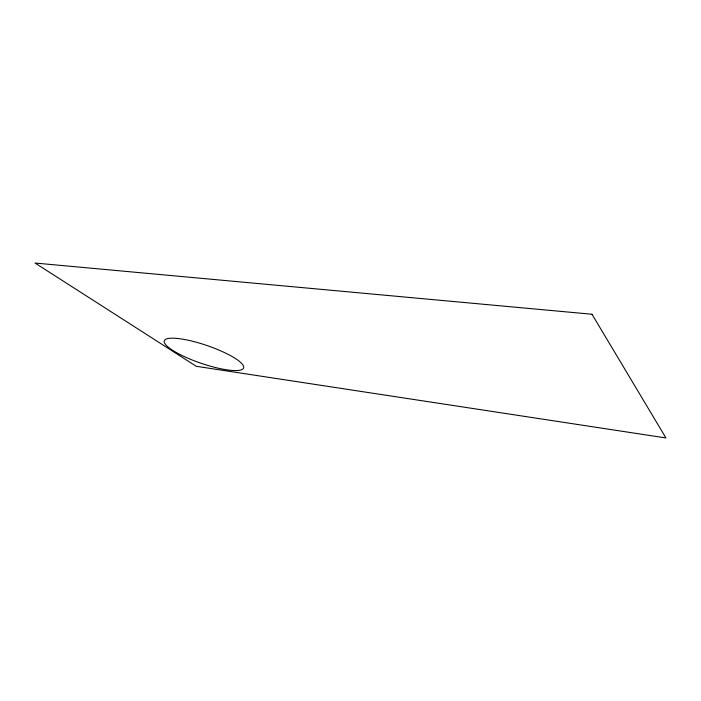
<?xml version="1.0" encoding="UTF-8"?>
<svg xmlns="http://www.w3.org/2000/svg" width="701" height="701" viewBox="0 0 701 701"><rect width="100%" height="100%" fill="white"/><g stroke="black" fill="none" stroke-linecap="round" stroke-linejoin="round"><path stroke-width="1.05" d="M591.995 314.25L35.05 263.041L196.245 366.29L665.95 437.959L591.995 314.25M176.477 352.612A41.929 9.35 18.9 0 0 242.634 369.19A41.929 9.35 18.9 0 0 192.828 341.317A41.929 9.35 18.9 0 0 176.477 352.612"/></g></svg>
